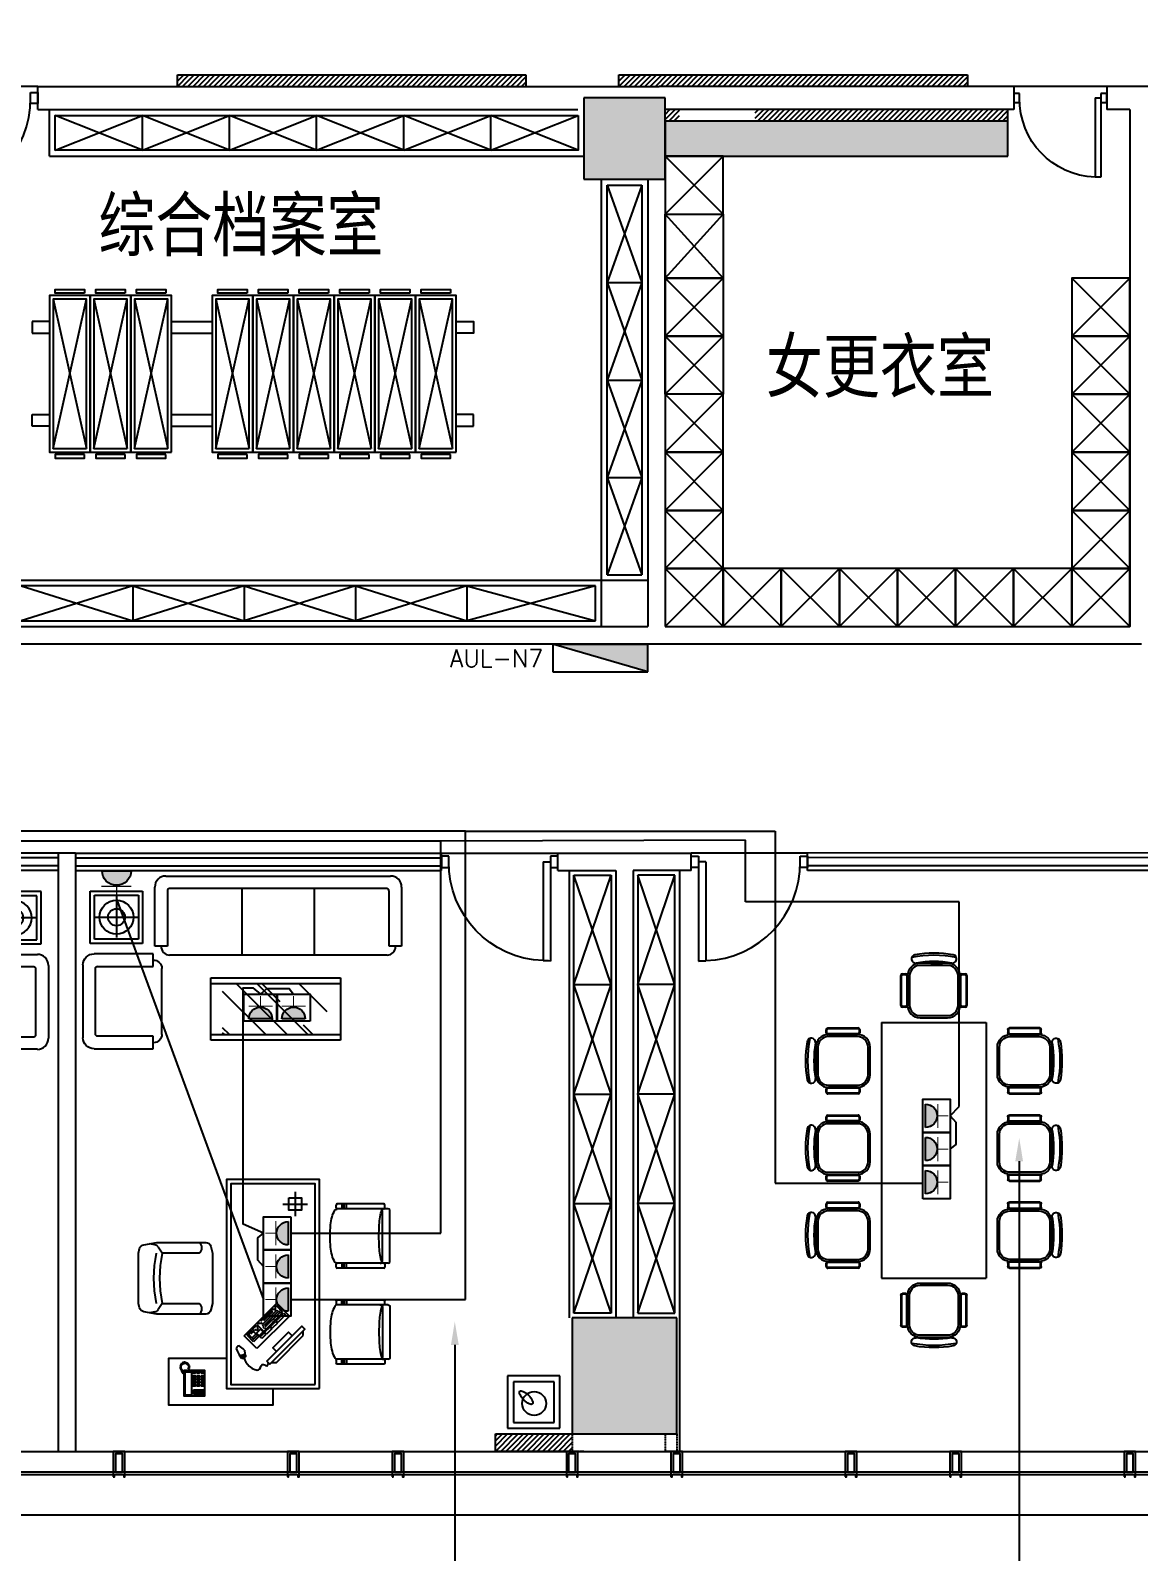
# Model space of a CAD drawing. Header units: inches. Extents: x 10 to 166961, y -47 to 131592.
# Drawn here: x 108710 to 118248, y 20649 to 33743 of the extents above; entities that cross this region are included whole.
import ezdxf

# ---------------------------------------------------------------- set-up
doc = ezdxf.new("R2010")
doc.units = ezdxf.units.IN
doc.header["$MEASUREMENT"] = 0
doc.linetypes.add('CONTINOUS', pattern=[0])
doc.linetypes.add('DASH', pattern=[0.35, 0.25, -0.1])
for name, color, linetype in [('2', 2, 'Continuous'), ('4', 4, 'Continuous'), ('6', 6, 'Continuous'), ('8', 8, 'Continuous'), ('D-电气标号', 7, 'Continuous'), ('MCM', 4, 'Continuous'), ('METAL', 7, 'Continuous'), ('Shearwall', 7, 'Continuous'), ('shearwall-bh', 253, 'Continuous'), ('stair', 2, 'Continuous'), ('wall', 2, 'Continuous'), ('windows', 4, 'Continuous'), ('z', 2, 'Continuous'), ('修改', 1, 'Continuous'), ('家具', 9, 'Continuous'), ('尺寸3', 31, 'Continuous'), ('插座图', 4, 'Continuous')]:
    doc.layers.add(name, color=color, linetype=linetype)
doc.styles.add('F', font='')
doc.styles.get("Standard").update_dxf_attribs({"font": 'txt', "bigfont": 'gbcbig.shx'})
doc.styles.get('F').set_extended_font_data('SimHei')

# ---------------------------------------------------------------- blocks, each defined once
blk = doc.blocks.new('Metal')
at = {"layer": 'METAL', "color": 4}
for points in [[(-50, 20), (-40, 20), (-40, 0), (40, 0), (40, 20), (50, 20), (50, -200), (-50, -200)], [(-30, -20), (30, -20), (30, -180), (-30, -180)]]:
    blk.add_lwpolyline(points, close=True, dxfattribs=at)
blk = doc.blocks.new('A$C6F910B85')
at = {"layer": '2', "linetype": 'CONTINOUS'}
blk.add_lwpolyline([(16, 10), (125, 446), (164, 437), (55, 0)], close=True, dxfattribs=at)
at = {"layer": '家具', "color": 8, "linetype": 'CONTINOUS'}
for p, q in [((181, 381), (159, 417)), ((96, 41), (181, 381)), ((96, 41), (60, 19))]:
    blk.add_line(p, q, dxfattribs=at)
blk.add_lwpolyline([(95, 325), (49, 337), (0, 142), (46, 131)], dxfattribs=at)
blk = doc.blocks.new('A$C199E2D14')
at = {"layer": '家具', "color": 8}
for p, q in [((207, 195), (191, 175)), ((199, 175), (210, 192)), ((212, 197), (207, 195)), ((210, 192), (216, 195)), ((215, 199), (212, 197)), ((218, 205), (215, 204)), ((215, 204), (215, 199)), ((216, 195), (218, 196)), ((221, 202), (218, 205)), ((218, 198), (220, 195)), ((218, 196), (218, 198)), ((224, 208), (219, 206)), ((219, 206), (221, 202)), ((220, 195), (232, 202)), ((232, 151), (223, 152)), ((223, 148), (236, 147)), ((223, 148), (223, 148)), ((230, 203), (224, 208)), ((236, 214), (229, 210)), ((229, 210), (230, 203)), ((232, 202), (250, 213)), ((238, 150), (232, 151)), ((243, 210), (236, 214)), ((236, 147), (242, 144)), ((244, 148), (238, 150)), ((247, 220), (241, 217)), ((241, 217), (243, 210)), ((242, 144), (243, 145)), ((243, 145), (245, 141)), ((248, 151), (244, 148)), ((245, 141), (251, 139)), ((252, 216), (247, 220)), ((253, 148), (248, 151)), ((251, 213), (276, 213)), ((251, 139), (254, 145)), ((254, 223), (252, 216)), ((269, 144), (253, 148)), ((262, 223), (254, 223)), ((254, 145), (256, 137)), ((262, 215), (262, 223)), ((264, 223), (262, 215)), ((263, 135), (266, 143)), ((270, 223), (264, 223)), ((266, 143), (269, 134)), ((283, 149), (269, 144)), ((273, 216), (270, 223)), ((276, 223), (273, 216)), ((275, 136), (277, 143)), ((282, 222), (276, 223)), ((276, 213), (293, 203)), ((277, 143), (282, 138)), ((282, 214), (282, 222)), ((287, 219), (282, 214)), ((282, 138), (288, 140)), ((294, 160), (283, 149)), ((285, 146), (292, 143)), ((288, 140), (285, 146)), ((292, 216), (287, 219)), ((289, 209), (292, 216)), ((297, 212), (289, 209)), ((292, 143), (296, 147)), ((293, 203), (299, 189)), ((293, 154), (301, 151)), ((296, 147), (293, 154)), ((301, 173), (294, 160)), ((301, 209), (297, 212)), ((297, 202), (301, 209)), ((305, 204), (297, 202)), ((299, 189), (301, 173)), ((299, 161), (306, 161)), ((304, 155), (299, 161)), ((301, 194), (306, 199)), ((309, 194), (301, 194)), ((301, 169), (310, 169)), ((308, 165), (301, 169)), ((301, 151), (304, 155)), ((303, 187), (311, 189)), ((310, 185), (303, 187)), ((304, 177), (311, 180)), ((310, 174), (304, 177)), ((306, 199), (305, 204)), ((306, 161), (308, 165)), ((311, 189), (309, 194)), ((311, 180), (310, 185)), ((310, 169), (310, 174)), ((19, 101), (59, 101)), ((19, 101), (19, 10)), ((19, 10), (59, 10)), ((29, 101), (29, 10)), ((39, 101), (39, 10)), ((49, 101), (49, 10)), ((59, 101), (59, 10)), ((256, 137), (263, 135)), ((269, 134), (275, 136))]:
    blk.add_line(p, q, dxfattribs=at)
for points in [[(238, 146), (238, 0), (0, 0), (0, 186), (200, 186)], [(206, 186), (238, 186), (238, 150)]]:
    blk.add_lwpolyline(points, dxfattribs=at)
for points in [[(10, 175), (223, 175), (223, 120), (10, 120)], [(108, 106), (95, 106), (95, 82), (108, 82)], [(108, 69), (95, 69), (95, 45), (108, 45)], [(108, 31), (95, 31), (95, 7), (108, 7)], [(135, 106), (123, 106), (123, 82), (135, 82)], [(135, 69), (123, 69), (123, 45), (135, 45)], [(135, 31), (123, 31), (123, 7), (135, 7)], [(162, 106), (150, 106), (150, 82), (162, 82)], [(162, 69), (150, 69), (150, 45), (162, 45)], [(162, 31), (150, 31), (150, 7), (162, 7)], [(188, 106), (175, 106), (175, 82), (188, 82)], [(188, 69), (175, 69), (175, 45), (188, 45)], [(188, 31), (175, 31), (175, 7), (188, 7)], [(225, 106), (213, 106), (213, 82), (225, 82)], [(225, 69), (213, 69), (213, 45), (225, 45)], [(225, 31), (213, 31), (213, 7), (225, 7)]]:
    blk.add_lwpolyline(points, close=True, dxfattribs=at)
blk = doc.blocks.new('A$C2D870EBA')
at = {"layer": '4', "color": 4}
for p, q in [((58, 579), (58, 605)), ((515, 615), (68, 615)), ((112, 615), (112, 568)), ((121, 568), (121, 615)), ((134, 568), (134, 615)), ((156, 568), (156, 615)), ((525, 579), (525, 605)), ((557, 568), (515, 568)), ((573, 63), (573, 553)), ((58, 11), (58, 37)), ((515, 0), (68, 0)), ((112, 48), (112, 0)), ((121, 0), (121, 48)), ((134, 0), (134, 47)), ((156, 0), (156, 48)), ((557, 47), (515, 47)), ((525, 37), (525, 11))]:
    blk.add_line(p, q, dxfattribs=at)
for points in [[(0, 307, -0.025468), (5, 414, -0.03503), (19, 491, -0.073968), (46, 556, -0.261807), (64, 567, -0.264295)], [(64, 47, -0.261807), (46, 58, -0.073968), (19, 124, -0.03503), (5, 200, -0.025468), (0, 307, -0.025468)]]:
    blk.add_lwpolyline(points, format="xyb", dxfattribs=at)
for centre, radius, start, end in [((68, 605), 10.4, 90, 180), ((515, 605), 10.4, 0, 90), ((68, 579), 10.4, 180, 270), ((515, 579), 10.4, 270.0016, 0), ((557, 553), 15.6, 0, 90), ((68, 37), 10.4, 90, 180), ((68, 11), 10.4, 180, 270), ((515, 37), 10.4, 0, 89.9988), ((515, 11), 10.4, 270, 0), ((557, 63), 15.6, 270, 0)]:
    blk.add_arc(centre, radius, start, end, dxfattribs=at)
at = {"layer": '8', "color": 8}
for p, q in [((515, 568), (64, 568)), ((502, 68), (502, 547)), ((515, 47), (64, 47))]:
    blk.add_line(p, q, dxfattribs=at)
for points in [[(468, 308, -0.016344), (471, 416, -0.022849), (480, 492, -0.051986), (498, 561, -0.284906), (508, 568, -0.024025)], [(510, 49, -0.030131), (509, 49, -0.31106), (498, 56, -0.051986), (480, 125, -0.022849), (471, 201, -0.016344), (468, 308, -0.016344)]]:
    blk.add_lwpolyline(points, format="xyb", dxfattribs=at)
for centre, start, end in [((481, 547), 0, 90), ((481, 68), 270, 0)]:
    blk.add_arc(centre, 20.8, start, end, dxfattribs=at)
blk = doc.blocks.new('A$C0DE74622')
at = {"layer": '家具', "color": 4}
for p, q in [((671, 632), (88, 632)), ((0, 543), (0, 71)), ((101, 71), (101, 515)), ((117, 531), (643, 531)), ((659, 515), (659, 71)), ((760, 71), (760, 543)), ((0, 71), (101, 71)), ((115, 0), (642, 0)), ((659, 71), (760, 71))]:
    blk.add_line(p, q, dxfattribs=at)
at = {"layer": '家具', "color": 4, "extrusion": (0, 0, -1)}
for centre, major_axis, start_param, end_param in [((88, 543), (0.4, 88.5), 4.708006, 6.278802), ((671, 543), (0.8, -88.5), 3.15089, 4.721687), ((117, 515), (11.8, -11.8), 2.356194, 3.926991), ((643, 515), (11.8, 11.8), 5.497787, 7.068583), ((115, 67), (0.8, 67), 3.130013, 4.70081), ((642, 67), (0.4, 67), 1.50663, 3.134946)]:
    blk.add_ellipse(centre, major_axis=major_axis, ratio=1, start_param=start_param, end_param=end_param, dxfattribs=at)
blk = doc.blocks.new('sereswrfsefr')
at = {"color": 8, "linetype": 'Continuous'}
for p, q in [((119, 450), (-119, 450)), ((-278, 104), (-278, 364)), ((-270, 372), (-241, 372)), ((-233, 364), (-233, 104)), ((-209, 360), (-209, 108)), ((209, 108), (209, 360)), ((233, 104), (233, 364)), ((241, 372), (270, 372)), ((278, 364), (278, 104)), ((-241, 96), (-270, 96)), ((-119, 18), (119, 18)), ((270, 96), (241, 96))]:
    blk.add_line(p, q, dxfattribs=at)
for centre, radius, start, end in [((1, -446), 984, 78.7235, 101.2765), ((-119, 360), 90, 90, 180), ((119, 360), 90, 0, 90), ((-270, 364), 8.4, 90, 180), ((-241, 364), 8.4, 0, 90), ((241, 364), 8.4, 90, 180), ((270, 364), 8.4, 0, 90), ((-270, 104), 8.4, 180, 270), ((-241, 104), 8.4, 270, 0), ((-119, 108), 90, 180, 270), ((119, 108), 90, 270, 0), ((241, 104), 8.4, 180, 270), ((270, 104), 8.4, 270, 0)]:
    blk.add_arc(centre, radius, start, end, dxfattribs=at)
at = {"layer": '家具'}
for p, q in [((119, 468), (-119, 468)), ((-26, 468), (76, 468)), ((-284, 104), (-284, 364)), ((-270, 378), (-241, 378)), ((-227, 364), (-227, 104)), ((-227, 360), (-227, 108)), ((227, 104), (227, 364)), ((227, 108), (227, 360)), ((241, 378), (270, 378)), ((284, 364), (284, 104)), ((-241, 90), (-270, 90)), ((-119, 0), (119, 0)), ((270, 90), (241, 90))]:
    blk.add_line(p, q, dxfattribs=at)
for centre, radius, start, end in [((-157, 506), 36, 98.5523, 278.5523), ((1, -404), 960, 80.1512, 99.8488), ((160, 506), 36, 261.4477, 81.4477), ((-119, 360), 108, 90, 180), ((1, -405), 889, 80.0609, 99.9391), ((119, 360), 108, 0, 90), ((-270, 364), 14.4, 90, 180), ((-241, 364), 14.4, 0, 90), ((241, 364), 14.4, 90, 180), ((270, 364), 14.4, 0, 90), ((-270, 104), 14.4, 180, 270), ((-241, 104), 14.4, 270, 0), ((-119, 108), 108, 180, 270), ((119, 108), 108, 270, 0), ((241, 104), 14.4, 180, 270), ((270, 104), 14.4, 270, 0)]:
    blk.add_arc(centre, radius, start, end, dxfattribs=at)
blk = doc.blocks.new('A$C4C4F700F')
at = {"layer": '4'}
blk.add_lwpolyline([(50, 0), (1400, 0), (1400, 350), (50, 350)], close=True, dxfattribs=at)
at = {"layer": '8'}
for p, q in [((1368, 318), (82, 32)), ((82, 318), (1368, 32))]:
    blk.add_line(p, q, dxfattribs=at)
for points in [[(30, 49), (30, 301), (0, 301), (0, 49)], [(1420, 49), (1420, 301), (1450, 301), (1450, 49)]]:
    blk.add_lwpolyline(points, close=True, dxfattribs=at)
at = {"layer": '8', "ltscale": 10000}
blk.add_lwpolyline([(82, 32), (1368, 32), (1368, 318), (82, 318)], close=True, dxfattribs=at)
blk = doc.blocks.new('A$C127C375D')
at = {"layer": '插座图', "lineweight": -2}
blk.add_hatch(color=3, dxfattribs=at).paths.add_polyline_path([(91.7, 8.4, 1), (16.1, 8.4)])
at = {"layer": '插座图', "color": 3, "lineweight": -2}
blk.add_line((16.1, 8.4), (91.7, 8.4), dxfattribs=at)
blk.add_lwpolyline([(0, 0), (107.8, 0), (107.8, 88.6), (0, 88.6)], close=True, dxfattribs=at)
at = {"layer": '插座图', "color": 3, "lineweight": -2, "const_width": 3.2}
for points in [[(14.3, 48.8), (92.6, 48.8)], [(53.9, 46.2), (53.9, 82.6)]]:
    blk.add_lwpolyline(points, dxfattribs=at)
at = {"layer": '插座图', "color": 3, "lineweight": -2}
blk.add_arc((53.9, 8.4), 37.8, 0, 180, dxfattribs=at)
blk = doc.blocks.new('6447')
at = {"layer": '家具'}
h = blk.add_hatch(dxfattribs=at)
h.set_pattern_fill('AR-RROOF', color=8, scale=424.285714, angle=405, style=0)
h.set_pattern_definition([(135, (1000704.1, -49880.36), (-864.044, 324.0165), [5727.86, -763.714, 1909.286, -381.86]), (135, (1000210, -49656.25), (-89.105, -629.132), [1145.57, -126.013, 2291.143, -286.393]), (135, (1000339.6, -49974.87), (-1584.981, 1223.1624), [3054.857, -534.6, 1527.43, -381.857])])
h.paths.add_polyline_path([(1002122, -32951), (1002122, -32512), (1003022, -32512), (1003022, -32951)])
at = {"layer": '家具', "color": 4}
for p, q in [((1001538, -32190, 0), (1001538, -31682, 0)), ((1001633, -31586, 0), (1003567, -31586, 0)), ((1003663, -31682, 0), (1003663, -32190, 0)), ((1000984, -32166), (1000984, -31716)), ((1000984, -31716), (1001434, -31716)), ((1001434, -31716), (1001434, -32166)), ((1001646, -31713, 0), (1001646, -32190, 0)), ((1003536, -31695, 0), (1001665, -31695, 0)), ((1003554, -32190, 0), (1003554, -31713, 0)), ((1001434, -32166), (1000984, -32166)), ((1001646, -32190, 0), (1001538, -32190, 0)), ((1003663, -32190, 0), (1003554, -32190, 0)), ((1003539, -32266, 0), (1001665, -32266, 0)), ((1002022, -32464, 0), (1003137, -32464, 0)), ((1002022, -32999, 0), (1002022, -32464, 0)), ((1003137, -32464, 0), (1003137, -32999, 0)), ((1003137, -32999, 0), (1002022, -32999, 0))]:
    blk.add_line(p, q, dxfattribs=at)
at = {"layer": '家具', "color": 8}
for p, q in [((1001020, -32130), (1001020, -31752)), ((1001020, -31752), (1001398, -31752)), ((1001209, -31759), (1001209, -32116)), ((1001398, -31752), (1001398, -32130)), ((1002290, -32266, 0), (1002290, -31695, 0)), ((1002914, -32266, 0), (1002914, -31695, 0)), ((1001027, -31941), (1001391, -31941)), ((1001398, -32130), (1001020, -32130)), ((1002022, -32512, 0), (1003137, -32512, 0)), ((1002022, -32951, 0), (1003137, -32951, 0))]:
    blk.add_line(p, q, dxfattribs=at)
at = {"layer": '家具', "color": 4}
for centre, major_axis, start_param, end_param in [((1001633, -31682, 0), (-0.9, 95.2), -0.009767, 1.561029), ((1003567, -31682, 0), (1, 95.2), -1.560508, 0.010289), ((1001665, -31713, 0), (-12.8, 12.8), -0.785398, 0.785398), ((1003536, -31713, 0), (12.8, 12.8), 5.497787, 7.068583), ((1001665, -32194, 0), (1.6, 72.1), 1.535591, 3.163907), ((1003539, -32194, 0), (-0.6, 72.1), 3.133569, 4.704365)]:
    blk.add_ellipse(centre, major_axis=major_axis, ratio=1, start_param=start_param, end_param=end_param, dxfattribs=at)
at = {"layer": '家具', "color": 8}
for major_axis, start_param, end_param in [((0, 146), 1.571916208735653, 7.855101515915239), ((-0.2, 72.9), 1.56867049903344, 7.851855806213026)]:
    blk.add_ellipse((1001209, -31941), major_axis=major_axis, ratio=1, start_param=start_param, end_param=end_param, dxfattribs=at)
at = {"layer": '家具', "xscale": 1.075571177531856, "yscale": 1.075571177392703, "zscale": 1.075571177504394, "rotation": 90}
blk.add_blockref('A$C0DE74622', (1001600, -33073, 0), dxfattribs=at)
blk = doc.blocks.new('A$C029860CA')
at = {"layer": '插座图', "lineweight": -2}
blk.add_hatch(color=3, dxfattribs=at).paths.add_polyline_path([(96.7, 0, 1), (2.2, 0)])
at = {"layer": '插座图', "color": 3, "lineweight": -2}
blk.add_line((2.2, 0), (96.7, 0), dxfattribs=at)
at = {"layer": '插座图', "color": 3, "lineweight": -2, "const_width": 4}
for points in [[(0, 50.5), (97.9, 50.5)], [(49.5, 47.3), (49.5, 92.7)]]:
    blk.add_lwpolyline(points, dxfattribs=at)
at = {"layer": '插座图', "color": 3, "lineweight": -2}
blk.add_arc((49.5, 0), 47.3, 0, 180, dxfattribs=at)
blk = doc.blocks.new('A$C120B0ACC')
at = {"layer": '插座图', "lineweight": -2}
blk.add_hatch(color=3, dxfattribs=at).paths.add_polyline_path([(0, 44.1), (0, 0), (152.7, 0)])
at = {"layer": '插座图', "color": 3, "lineweight": -2}
for p, q in [((154.2, 44.1), (0, 44.1)), ((0, 44.1), (152.7, 0)), ((0, 44.1), (0, 0)), ((154.2, 0), (154.2, 44.1)), ((0, 0), (154.2, 0)), ((0, 0), (152.7, 0))]:
    blk.add_line(p, q, dxfattribs=at)

msp = doc.modelspace()

# ---------------------------------------------------------------- hatches: boundary and pattern name
at = {"layer": 'shearwall-bh'}
for points in [[(114173, 33162), (113473, 33162), (113473, 32462), (114173, 32462)], [(114273, 22662), (113373, 22662), (113373, 21662), (114273, 21662)]]:
    msp.add_hatch(color=252, dxfattribs=at).paths.add_polyline_path(points)
at = {"layer": 'shearwall-bh', "linetype": 'Continuous'}
msp.add_hatch(color=252, dxfattribs=at).paths.add_polyline_path([(114173, 32662), (117123, 32662), (117123, 32962), (114173, 32962)])
at = {"layer": '家具'}
h = msp.add_hatch(dxfattribs=at)
h.set_pattern_fill('AR-RROOF', color=8, scale=424.285714, angle=405, style=0)
h.set_pattern_definition([(135, (108946.2, 8170.4), (-864.044, 324.0165), [5727.86, -763.714, 1909.286, -381.86]), (135, (108452.1, 8394.5), (-89.105, -629.132), [1145.57, -126.013, 2291.143, -286.393]), (135, (108581.7, 8075.9), (-1584.981, 1223.1624), [3054.857, -534.6, 1527.43, -381.857])])
h.paths.add_polyline_path([(110364, 25099), (110364, 25539), (111264, 25539), (111264, 25099)])

# ---------------------------------------------------------------- linework, layer by layer
at = {"color": 2}
for p, q in [((112454, 26851), (99349, 26851)), ((112454, 22818), (112454, 26851)), ((112454, 26851), (115120, 26851)), ((115120, 26851), (115120, 23822)), ((112244, 26764), (105054, 26764)), ((114864, 26772), (112244, 26764)), ((112244, 23389), (112244, 26764)), ((114864, 26242), (114864, 26772)), ((109451, 26265), (110717, 22818)), ((116704, 26242), (114864, 26242)), ((116704, 24482), (116704, 26242)), ((116626, 24401), (116704, 24482)), ((115120, 23822), (116392, 23822)), ((110952, 23389), (112244, 23389)), ((110952, 22818), (112454, 22818))]:
    msp.add_line(p, q, dxfattribs=at)
for points in [[(110716, 23390), (110541, 23468), (110541, 25502), (110624, 25502), (110690, 25448)], [(110690, 25448), (110745, 25496), (110937, 25496), (110976, 25448)], [(116626, 24401), (116674, 24346), (116674, 24154), (116626, 24115)], [(110716, 23104), (110668, 23159), (110668, 23351), (110716, 23390)]]:
    msp.add_lwpolyline(points, dxfattribs=at)
at = {"layer": '4'}
for p, q in [((108711, 33114), (108712, 33210)), ((108712, 33210), (108774, 33210)), ((108774, 33210), (108774, 33114)), ((117174, 33200), (117174, 33124)), ((117224, 33200), (117174, 33200)), ((117224, 33124), (117224, 33200)), ((117874, 33162), (117874, 32481)), ((117874, 33162), (117924, 33162)), ((117924, 33200), (117924, 33124)), ((117974, 33200), (117924, 33200)), ((117924, 33162), (117924, 32479)), ((117974, 33124), (117974, 33200)), ((108774, 33114), (108711, 33114)), ((117174, 33124), (117224, 33124)), ((117924, 33124), (117974, 33124)), ((112249, 26635), (112249, 26539)), ((112311, 26635), (112249, 26635)), ((112311, 26539), (112311, 26635)), ((113124, 26587), (113124, 25735)), ((113124, 26587), (113186, 26587)), ((113186, 26635), (113186, 26539)), ((113249, 26635), (113186, 26635)), ((113186, 26587), (113186, 25733)), ((113249, 26539), (113249, 26635)), ((114398, 26539), (114398, 26635)), ((114398, 26635), (114461, 26635)), ((114461, 26635), (114460, 26539)), ((114460, 26587), (114460, 25733)), ((114523, 26587), (114460, 26587)), ((114523, 26587), (114523, 25735)), ((115335, 26539), (115336, 26635)), ((115336, 26635), (115398, 26635)), ((115398, 26635), (115398, 26539)), ((112249, 26539), (112311, 26539)), ((113186, 26539), (113249, 26539)), ((114460, 26539), (114398, 26539)), ((115398, 26539), (115335, 26539)), ((116036, 25203), (116036, 23003)), ((116036, 25203), (116936, 25203)), ((116936, 25203), (116936, 23003)), ((116036, 23003), (116936, 23003))]:
    msp.add_line(p, q, dxfattribs=at)
at = {"layer": '4', "color": 4}
for q in [(108874, 33062), (113474, 32662)]:
    msp.add_line((108874, 32662), q, dxfattribs=at)
at = {"layer": '4', "color": 252}
for p, q in [((113623, 32462), (113623, 28612)), ((113623, 32462), (114023, 32462)), ((108874, 31237), (108725, 31237)), ((108725, 31237), (108725, 31137)), ((109924, 31237), (110274, 31237)), ((108725, 31137), (108874, 31137)), ((109924, 31137), (110274, 31137)), ((108725, 30337), (108725, 30437)), ((108725, 30437), (108874, 30437)), ((109924, 30437), (110274, 30437)), ((112524, 30437), (112374, 30437)), ((112524, 30337), (112524, 30437)), ((108874, 30337), (108725, 30337)), ((109924, 30337), (110274, 30337)), ((112374, 30337), (112524, 30337)), ((107624, 29012), (114023, 29012)), ((109781, 23291), (109737, 23299)), ((109845, 23219), (109810, 23271)), ((109845, 22785), (109810, 22733)), ((109781, 22713), (109737, 22705))]:
    msp.add_line(p, q, dxfattribs=at)
at = {"layer": '4'}
for points in [[(109224, 30112), (109224, 31462), (108874, 31462), (108874, 30112)], [(109574, 30112), (109574, 31462), (109224, 31462), (109224, 30112)], [(109924, 30112), (109924, 31462), (109574, 31462), (109574, 30112)], [(110624, 30112), (110624, 31462), (110274, 31462), (110274, 30112)], [(110974, 30112), (110974, 31462), (110624, 31462), (110624, 30112)], [(111324, 30112), (111324, 31462), (110974, 31462), (110974, 30112)]]:
    msp.add_lwpolyline(points, close=True, dxfattribs=at)
at = {"layer": '4', "color": 8}
msp.add_lwpolyline([(112374, 31237), (112524, 31237), (112524, 31137), (112374, 31137)], dxfattribs=at)
at = {"layer": '4', "color": 252}
msp.add_lwpolyline([(111198, 22052), (111198, 23852), (110398, 23852), (110398, 22052)], close=True, dxfattribs=at)
msp.add_lwpolyline([(110278, 22785), (110264, 22729, -0.344151), (110220, 22694), (109799, 22694), (109686, 22713, -0.262026), (109650, 22747), (109640, 22785), (109640, 23219), (109650, 23257, -0.262026), (109686, 23291), (109799, 23310), (110220, 23310, -0.344151), (110264, 23275), (110278, 23219)], format="xyb", close=True, dxfattribs=at)
msp.add_lwpolyline([(110398, 22312), (109898, 22312), (109898, 21912), (110799, 21912), (110799, 22052)], dxfattribs=at)
for centre, radius, start, end in [((109772, 23246), 45.6, 33.6901, 78.6901), ((110862, 23002), 1040, 167.982, 192.018), ((109772, 22758), 45.6, 281.3099, 326.3099)]:
    msp.add_arc(centre, radius, start, end, dxfattribs=at)
at = {"layer": '4', "extrusion": (0, 0, -1)}
for centre, major_axis, start_param, end_param in [((117924, 33179), (0, 700), 3.140977, 3.212467), ((113186, 26608), (0, 875), 3.141243, 3.212732)]:
    msp.add_ellipse(centre, major_axis=major_axis, ratio=1, start_param=start_param, end_param=end_param, dxfattribs=at)
at = {"layer": '4'}
msp.add_ellipse((114460, 26608), major_axis=(0, 875), ratio=1, start_param=3.14131, end_param=3.212799, dxfattribs=at)
at = {"layer": '6', "color": 252}
for p, q in [((113268, 22162), (112818, 22162)), ((112818, 22162), (112818, 21712)), ((113268, 21712), (113268, 22162)), ((113218, 22112), (112868, 22112)), ((112868, 22112), (112868, 21762)), ((113218, 21762), (113218, 22112)), ((112868, 21762), (113218, 21762)), ((112713, 21512), (112713, 21662)), ((112713, 21662), (113373, 21662)), ((112818, 21712), (113268, 21712)), ((113373, 21512), (112713, 21512))]:
    msp.add_line(p, q, dxfattribs=at)
msp.add_circle((113046, 21924), 103, dxfattribs=at)
msp.add_ellipse((112977, 21975), major_axis=(-54.9, 54.9), ratio=0.359988, dxfattribs=at)
at = {"layer": '8', "color": 8}
for p, q in [((109674, 32712), (108924, 33012)), ((108924, 32712), (109674, 33012)), ((109674, 32712), (109674, 33012)), ((110424, 32712), (109674, 33012)), ((109674, 32712), (110424, 33012)), ((110424, 32712), (110424, 33012)), ((111174, 32712), (110424, 33012)), ((110424, 32712), (111174, 33012)), ((111174, 32712), (111174, 33012)), ((111924, 32712), (111174, 33012)), ((111174, 32712), (111924, 33012)), ((111924, 32712), (111924, 33012)), ((112674, 32712), (111924, 33012)), ((111924, 32712), (112674, 33012)), ((112674, 32712), (112674, 33012)), ((113424, 32712), (112674, 33012)), ((112674, 32712), (113424, 33012))]:
    msp.add_line(p, q, dxfattribs=at)
at = {"layer": '8', "color": 252}
for p, q in [((113673, 29057), (113673, 32412)), ((113673, 32412), (113973, 32412)), ((113973, 32412), (113973, 29057)), ((114173, 32162), (114673, 32162)), ((114173, 31612), (114173, 32162)), ((114173, 31612), (114673, 32162)), ((114673, 31612), (114173, 32162)), ((114673, 32162), (114673, 31612)), ((114673, 31612), (114173, 31612)), ((113573, 28962), (107674, 28962)), ((109591, 28962), (108632, 28662)), ((108632, 28962), (109591, 28662)), ((109591, 28962), (109591, 28662)), ((110549, 28962), (109591, 28662)), ((109591, 28962), (110549, 28662)), ((110549, 28962), (110549, 28662)), ((111507, 28962), (110549, 28662)), ((110549, 28962), (111507, 28662)), ((111507, 28962), (111507, 28662)), ((112466, 28962), (111507, 28662)), ((111507, 28962), (112466, 28662)), ((112466, 28962), (112466, 28662)), ((113573, 28962), (112466, 28662)), ((112466, 28962), (113573, 28662)), ((113573, 28662), (113573, 28962)), ((113673, 29057), (113973, 29057)), ((107674, 28662), (113573, 28662)), ((110989, 23746), (110989, 23536)), ((110884, 23641), (111094, 23641)), ((110164, 23219), (109845, 23219)), ((109845, 22785), (110164, 22785)), ((110549, 22508), (110830, 22788)), ((110830, 22788), (110941, 22677)), ((110941, 22677), (110660, 22397)), ((110801, 22740), (110692, 22631)), ((110821, 22716), (110714, 22609)), ((110795, 22712), (110717, 22635)), ((110719, 22544), (110884, 22708)), ((110838, 22710), (110723, 22596)), ((110854, 22705), (110728, 22580)), ((110784, 22723), (110795, 22712)), ((110812, 22729), (110801, 22740)), ((110827, 22766), (110810, 22749)), ((110810, 22749), (110821, 22738)), ((110821, 22738), (110812, 22729)), ((110825, 22720), (110814, 22731)), ((110830, 22725), (110825, 22720)), ((110826, 22637), (110871, 22681)), ((110884, 22708), (110827, 22766)), ((110841, 22714), (110830, 22725)), ((110845, 22718), (110841, 22714)), ((110886, 22666), (110841, 22622)), ((110858, 22705), (110845, 22718)), ((110862, 22709), (110858, 22705)), ((110871, 22699), (110862, 22709)), ((110871, 22681), (110886, 22666)), ((110878, 22688), (110891, 22701)), ((110893, 22673), (110878, 22688)), ((110891, 22701), (110906, 22686)), ((110906, 22686), (110893, 22673)), ((110575, 22512), (110619, 22556)), ((110586, 22523), (110606, 22502)), ((110606, 22524), (110597, 22534)), ((110627, 22545), (110606, 22524)), ((110619, 22556), (110675, 22500)), ((110623, 22563), (110658, 22598)), ((110636, 22550), (110623, 22563)), ((110647, 22561), (110636, 22550)), ((110658, 22550), (110647, 22561)), ((110656, 22530), (110691, 22565)), ((110680, 22506), (110656, 22530)), ((110658, 22598), (110671, 22585)), ((110671, 22563), (110658, 22550)), ((110671, 22585), (110660, 22574)), ((110660, 22574), (110671, 22563)), ((110679, 22618), (110662, 22602)), ((110662, 22602), (110719, 22544)), ((110690, 22607), (110679, 22618)), ((110715, 22541), (110680, 22506)), ((110688, 22498), (110723, 22533)), ((110703, 22620), (110690, 22607)), ((110691, 22565), (110715, 22541)), ((110703, 22617), (110714, 22605)), ((110714, 22605), (110708, 22600)), ((110708, 22600), (110717, 22591)), ((110717, 22591), (110710, 22583)), ((110710, 22583), (110721, 22572)), ((110721, 22572), (110725, 22576)), ((110723, 22533), (110738, 22519)), ((110725, 22576), (110736, 22565)), ((110726, 22537), (110773, 22583)), ((110741, 22522), (110726, 22537)), ((110787, 22568), (110741, 22522)), ((110773, 22583), (110787, 22568)), ((110776, 22587), (110821, 22631)), ((110791, 22572), (110776, 22587)), ((110791, 22631), (110802, 22620)), ((110836, 22616), (110791, 22572)), ((110817, 22635), (110806, 22646)), ((110821, 22631), (110836, 22616)), ((110841, 22622), (110826, 22637)), ((110660, 22397), (110549, 22508)), ((110630, 22456), (110575, 22512)), ((110606, 22502), (110597, 22493)), ((110606, 22502), (110630, 22478)), ((110651, 22521), (110621, 22491)), ((110630, 22478), (110621, 22469)), ((110675, 22500), (110630, 22456)), ((110664, 22511), (110632, 22480)), ((110702, 22484), (110688, 22498)), ((110738, 22519), (110702, 22484))]:
    msp.add_line(p, q, dxfattribs=at)
at = {"layer": '8'}
for p, q in [((108906, 31430), (109192, 30144)), ((108906, 30144), (109192, 31430)), ((109256, 31430), (109542, 30144)), ((109256, 30144), (109542, 31430)), ((109606, 31430), (109892, 30144)), ((109606, 30144), (109892, 31430)), ((110306, 31430), (110592, 30144)), ((110306, 30144), (110592, 31430)), ((110656, 31430), (110942, 30144)), ((110656, 30144), (110942, 31430)), ((111006, 31430), (111292, 30144)), ((111006, 30144), (111292, 31430))]:
    msp.add_line(p, q, dxfattribs=at)
at = {"layer": '8', "color": 8}
msp.add_lwpolyline([(113424, 33012), (113424, 32712), (108924, 32712), (108924, 33012)], close=True, dxfattribs=at)
at = {"layer": '8', "color": 4}
for points in [[(114173, 32162), (114673, 32162), (114673, 32662), (114173, 32662)], [(114173, 31612), (114673, 31612), (114673, 31112), (114173, 31112)], [(117673, 31112), (118173, 31112), (118173, 31612), (117673, 31612)], [(114173, 31112), (114673, 31112), (114673, 30612), (114173, 30612)], [(117673, 30612), (118173, 30612), (118173, 31112), (117673, 31112)], [(114173, 30112), (114673, 30112), (114673, 30612), (114173, 30612)], [(117673, 30112), (118173, 30112), (118173, 30612), (117673, 30612)], [(114173, 29612), (114673, 29612), (114673, 30112), (114173, 30112)], [(117673, 29612), (118173, 29612), (118173, 30112), (117673, 30112)], [(114173, 29112), (114673, 29112), (114673, 29612), (114173, 29612)], [(117673, 29112), (118173, 29112), (118173, 29612), (117673, 29612)], [(114173, 28612), (114673, 28612), (114673, 29112), (114173, 29112)], [(114673, 28612), (115173, 28612), (115173, 29112), (114673, 29112)], [(115173, 28612), (115673, 28612), (115673, 29112), (115173, 29112)], [(115673, 28612), (116173, 28612), (116173, 29112), (115673, 29112)], [(116173, 28612), (116673, 28612), (116673, 29112), (116173, 29112)], [(116673, 28612), (117173, 28612), (117173, 29112), (116673, 29112)], [(117173, 28612), (117673, 28612), (117673, 29112), (117173, 29112)], [(117673, 28612), (118173, 28612), (118173, 29112), (117673, 29112)]]:
    msp.add_lwpolyline(points, close=True, dxfattribs=at)
at = {"layer": '8'}
for points in [[(114173, 32662), (114673, 32162)], [(114673, 32662), (114173, 32162)], [(114173, 31112), (114673, 31612)], [(114673, 31112), (114173, 31612)], [(117673, 31612), (118173, 31112)], [(118173, 31612), (117673, 31112)], [(114173, 30612), (114673, 31112)], [(114673, 30612), (114173, 31112)], [(117673, 31112), (118173, 30612)], [(118173, 31112), (117673, 30612)], [(114173, 30612), (114673, 30112)], [(114673, 30612), (114173, 30112)], [(117673, 30612), (118173, 30112)], [(118173, 30612), (117673, 30112)], [(114173, 30112), (114673, 29612)], [(114673, 30112), (114173, 29612)], [(117673, 30112), (118173, 29612)], [(118173, 30112), (117673, 29612)], [(114173, 29612), (114673, 29112)], [(114673, 29612), (114173, 29112)], [(117673, 29612), (118173, 29112)], [(118173, 29612), (117673, 29112)], [(114173, 29112), (114673, 28612)], [(114673, 29112), (114173, 28612)], [(114673, 29112), (115173, 28612)], [(115173, 29112), (114673, 28612)], [(115173, 29112), (115673, 28612)], [(115673, 29112), (115173, 28612)], [(115673, 29112), (116173, 28612)], [(116173, 29112), (115673, 28612)], [(116173, 29112), (116673, 28612)], [(116673, 29112), (116173, 28612)], [(116673, 29112), (117173, 28612)], [(117173, 29112), (116673, 28612)], [(117173, 29112), (117673, 28612)], [(117673, 29112), (117173, 28612)], [(117673, 29112), (118173, 28612)], [(118173, 29112), (117673, 28612)]]:
    msp.add_lwpolyline(points, dxfattribs=at)
at = {"layer": '8', "ltscale": 10000}
for points in [[(109192, 30144), (109192, 31430), (108906, 31430), (108906, 30144)], [(109542, 30144), (109542, 31430), (109256, 31430), (109256, 30144)], [(109892, 30144), (109892, 31430), (109606, 31430), (109606, 30144)], [(110592, 30144), (110592, 31430), (110306, 31430), (110306, 30144)], [(110942, 30144), (110942, 31430), (110656, 31430), (110656, 30144)], [(111292, 30144), (111292, 31430), (111006, 31430), (111006, 30144)]]:
    msp.add_lwpolyline(points, close=True, dxfattribs=at)
at = {"layer": '8'}
for points in [[(109175, 31482), (108923, 31482), (108923, 31512), (109175, 31512)], [(109525, 31482), (109273, 31482), (109273, 31512), (109525, 31512)], [(109875, 31482), (109623, 31482), (109623, 31512), (109875, 31512)], [(110575, 31482), (110323, 31482), (110323, 31512), (110575, 31512)], [(110925, 31482), (110673, 31482), (110673, 31512), (110925, 31512)], [(111275, 31482), (111023, 31482), (111023, 31512), (111275, 31512)], [(109175, 30092), (108923, 30092), (108923, 30062), (109175, 30062)], [(109525, 30092), (109273, 30092), (109273, 30062), (109525, 30062)], [(109875, 30092), (109623, 30092), (109623, 30062), (109875, 30062)], [(110575, 30092), (110323, 30092), (110323, 30062), (110575, 30062)], [(110925, 30092), (110673, 30092), (110673, 30062), (110925, 30062)], [(111275, 30092), (111023, 30092), (111023, 30062), (111275, 30062)]]:
    msp.add_lwpolyline(points, close=True, dxfattribs=at)
at = {"layer": '8', "color": 252}
for points in [[(111161, 22089), (111161, 23815), (110435, 23815), (110435, 22089)], [(110935, 23695), (111043, 23695), (111043, 23587), (110935, 23587)]]:
    msp.add_lwpolyline(points, close=True, dxfattribs=at)
for centre, radius, start, end in [((110130, 23264), 57, 306.8699, 53.1301), ((110811, 23002), 1040, 167.982, 192.018), ((110130, 22740), 57, 306.8699, 53.1301)]:
    msp.add_arc(centre, radius, start, end, dxfattribs=at)
at = {"layer": '8'}
for centre in [(107846, 33175), (114470, 26600)]:
    msp.add_ellipse(centre, major_axis=(627, -610), ratio=0.977189, start_param=-0.749692, end_param=0.768547, dxfattribs=at)
at = {"layer": '8', "extrusion": (0, 0, -1)}
for centre, major_axis in [((117916, 33172), (502, 488)), ((113177, 26600), (627, 610))]:
    msp.add_ellipse(centre, major_axis=major_axis, ratio=0.977189, start_param=2.391901, end_param=3.91014, dxfattribs=at)
at = {"layer": 'Shearwall', "color": 252}
for p, q in [((114173, 33162), (113473, 33162)), ((113473, 33162), (113473, 32462)), ((114173, 32462), (114173, 33162)), ((113473, 32462), (114173, 32462)), ((114273, 22662), (113373, 22662)), ((113373, 22662), (113373, 21662)), ((114273, 21662), (114273, 22662)), ((113373, 21662), (114273, 21662))]:
    msp.add_line(p, q, dxfattribs=at)
at = {"layer": 'Shearwall', "color": 252, "linetype": 'Continuous'}
for p, q in [((117123, 32962), (114173, 32962)), ((114173, 32962), (114173, 32662)), ((117123, 32662), (117123, 32962)), ((114173, 32662), (117123, 32662))]:
    msp.add_line(p, q, dxfattribs=at)
at = {"layer": 'stair', "color": 252}
for p, q in [((113973, 32412), (113673, 31573)), ((113673, 32412), (113973, 31573)), ((113673, 31573), (113973, 31573)), ((113973, 31573), (113673, 30734)), ((113673, 31573), (113973, 30734)), ((113673, 30734), (113973, 30734)), ((113973, 30734), (113673, 29896)), ((113673, 30734), (113973, 29896)), ((113673, 29896), (113973, 29896)), ((113973, 29896), (113673, 29057)), ((113673, 29896), (113973, 29057)), ((113673, 29057), (113973, 29057))]:
    msp.add_line(p, q, dxfattribs=at)
at = {"layer": 'stair', "color": 6}
msp.add_lwpolyline([(154748, 26662), (154748, 26662), (155048, 20962), (91814, 20962), (92098, 25462), (92098, 35062)], dxfattribs=at)
at = {"layer": 'wall', "color": 252, "linetype": 'DASH'}
for p, q in [((113373, 21662), (113373, 21512)), ((114173, 21662), (114173, 21512)), ((114273, 21662), (114273, 21512))]:
    msp.add_line(p, q, dxfattribs=at)
at = {"layer": 'wall', "color": 2, "linetype": 'DASH'}
for p, q in [((113373, 21512), (113473, 21512)), ((113473, 21512), (113373, 21512)), ((113373, 21512), (113473, 21512)), ((113473, 21512), (113373, 21512)), ((114173, 21512), (114273, 21512)), ((114273, 21512), (114173, 21512)), ((114173, 21512), (114273, 21512)), ((114273, 21512), (114173, 21512))]:
    msp.add_line(p, q, dxfattribs=at)
at = {"layer": 'windows', "color": 2}
for p, q in [((104223, 21512), (132573, 21512)), ((104223, 21337), (132573, 21337)), ((104223, 21312), (132573, 21312))]:
    msp.add_line(p, q, dxfattribs=at)
at = {"layer": '家具', "color": 4}
for p, q in [((109876, 26464, 0), (111810, 26464, 0)), ((109226, 25885), (109226, 26335)), ((109226, 26335), (109676, 26335)), ((109676, 26335), (109676, 25885)), ((109780, 25861, 0), (109780, 26369, 0)), ((109889, 26338, 0), (109889, 25861, 0)), ((111778, 26356, 0), (109907, 26356, 0)), ((111797, 25861, 0), (111797, 26338, 0)), ((111905, 26369, 0), (111905, 25861, 0)), ((109676, 25885), (109226, 25885)), ((109889, 25861, 0), (109780, 25861, 0)), ((111905, 25861, 0), (111797, 25861, 0)), ((111781, 25784, 0), (109908, 25784, 0)), ((110264, 25587, 0), (111379, 25587, 0)), ((110264, 25052, 0), (110264, 25587, 0)), ((111379, 25587, 0), (111379, 25052, 0)), ((111379, 25052, 0), (110264, 25052, 0))]:
    msp.add_line(p, q, dxfattribs=at)
at = {"layer": '家具', "color": 8}
for p, q in [((110532, 25784, 0), (110532, 26356, 0)), ((111156, 25784, 0), (111156, 26356, 0)), ((109262, 25921), (109262, 26299)), ((109262, 26299), (109640, 26299)), ((109451, 26292), (109451, 25934)), ((109640, 26299), (109640, 25921)), ((109269, 26110), (109634, 26110)), ((109640, 25921), (109262, 25921)), ((110264, 25539, 0), (111379, 25539, 0)), ((110264, 25099, 0), (111379, 25099, 0))]:
    msp.add_line(p, q, dxfattribs=at)
at = {"layer": '家具', "color": 252}
for p, q in [((110506, 22420), (110494, 22418)), ((110529, 22341), (110536, 22315)), ((110544, 22344), (110552, 22319))]:
    msp.add_line(p, q, dxfattribs=at)
for centre, radius, start, end in [((110505, 22398), 22.5, 118.6427, 179.0923), ((110787, 22500), 321, 198.5032, 213.1595), ((110466, 22321), 106, 36.187, 68.0274), ((110514, 22434), 94.8, 267.1219, 297.0015), ((110533, 22332), 17, 206.3285, 264.4483), ((110536, 22354), 39, 264.4483, 307.2497)]:
    msp.add_arc(centre, radius, start, end, dxfattribs=at)
at = {"layer": '家具', "color": 4}
for centre, major_axis, start_param, end_param in [((109876, 26369, 0), (-0.9, 95.2), -0.009767, 1.561029), ((111810, 26369, 0), (1, 95.2), -1.560508, 0.010289), ((109907, 26338, 0), (-12.8, 12.8), -0.785398, 0.785398), ((111778, 26338, 0), (12.8, 12.8), 5.497787, 7.068583), ((109908, 25856, 0), (1.6, 72.1), 1.535591, 3.163907), ((111781, 25856, 0), (-0.6, 72.1), 3.133569, 4.704365)]:
    msp.add_ellipse(centre, major_axis=major_axis, ratio=1, start_param=start_param, end_param=end_param, dxfattribs=at)
at = {"layer": '家具', "color": 8}
for major_axis, start_param, end_param in [((0, 146), 1.571916208735653, 7.855101515915239), ((-0.2, 72.9), 1.56867049903344, 7.851855806213026)]:
    msp.add_ellipse((109451, 26110), major_axis=major_axis, ratio=1, start_param=start_param, end_param=end_param, dxfattribs=at)
at = {"layer": '家具', "color": 252}
for points, knots in [([(110546, 22316), (110558, 22292), (110583, 22244), (110688, 22184), (110702, 22285), (110749, 22235), (110760, 22265), (110758, 22276)], [0, 0, 0, 0, 89.180996, 185.391702, 247.379604, 284.879604, 301.833056, 301.833056, 301.833056, 301.833056]), ([(110552, 22384), (110556, 22372), (110552, 22356), (110562, 22338), (110564, 22330), (110560, 22324), (110559, 22323)], [0, 0, 0, 0, 61.392948, 66.317377, 85.526749, 93.173022, 93.173022, 93.173022, 93.173022])]:
    msp.add_open_spline(points, degree=3, knots=knots, dxfattribs=at)
at = {"layer": '尺寸3', "color": 252}
for p, q in [((108774, 33262), (107774, 33262)), ((108774, 33262), (114123, 33262)), ((108774, 33062), (108774, 33262)), ((109975, 33352), (109985, 33362)), ((109975, 33307), (110030, 33362)), ((109975, 33262), (110075, 33362)), ((109975, 33262), (109975, 33362)), ((109975, 33362), (112975, 33362)), ((110020, 33262), (110120, 33362)), ((110065, 33262), (110165, 33362)), ((110110, 33262), (110210, 33362)), ((110155, 33262), (110255, 33362)), ((110199, 33262), (110299, 33362)), ((110244, 33262), (110344, 33362)), ((110289, 33262), (110389, 33362)), ((110334, 33262), (110434, 33362)), ((110379, 33262), (110479, 33362)), ((110424, 33262), (110524, 33362)), ((110469, 33262), (110569, 33362)), ((110514, 33262), (110614, 33362)), ((110559, 33262), (110659, 33362)), ((110604, 33262), (110704, 33362)), ((110648, 33262), (110748, 33362)), ((110693, 33262), (110793, 33362)), ((110738, 33262), (110838, 33362)), ((110783, 33262), (110883, 33362)), ((110828, 33262), (110928, 33362)), ((110873, 33262), (110973, 33362)), ((110918, 33262), (111018, 33362)), ((110963, 33262), (111063, 33362)), ((111008, 33262), (111108, 33362)), ((111053, 33262), (111153, 33362)), ((111097, 33262), (111197, 33362)), ((111142, 33262), (111242, 33362)), ((111187, 33262), (111287, 33362)), ((111232, 33262), (111332, 33362)), ((111277, 33262), (111377, 33362)), ((111322, 33262), (111422, 33362)), ((111367, 33262), (111467, 33362)), ((111412, 33262), (111512, 33362)), ((111457, 33262), (111557, 33362)), ((111502, 33262), (111602, 33362)), ((111546, 33262), (111646, 33362)), ((111591, 33262), (111691, 33362)), ((111636, 33262), (111736, 33362)), ((111681, 33262), (111781, 33362)), ((111726, 33262), (111826, 33362)), ((111771, 33262), (111871, 33362)), ((111816, 33262), (111916, 33362)), ((111861, 33262), (111961, 33362)), ((111906, 33262), (112006, 33362)), ((111951, 33262), (112051, 33362)), ((111995, 33262), (112095, 33362)), ((112040, 33262), (112140, 33362)), ((112085, 33262), (112185, 33362)), ((112130, 33262), (112230, 33362)), ((112175, 33262), (112275, 33362)), ((112220, 33262), (112320, 33362)), ((112265, 33262), (112365, 33362)), ((112310, 33262), (112410, 33362)), ((112355, 33262), (112455, 33362)), ((112400, 33262), (112500, 33362)), ((112444, 33262), (112544, 33362)), ((112489, 33262), (112589, 33362)), ((112534, 33262), (112634, 33362)), ((112579, 33262), (112679, 33362)), ((112624, 33262), (112724, 33362)), ((112669, 33262), (112769, 33362)), ((112714, 33262), (112814, 33362)), ((112759, 33262), (112859, 33362)), ((112804, 33262), (112904, 33362)), ((112849, 33262), (112949, 33362)), ((112893, 33262), (112975, 33343)), ((112938, 33262), (112975, 33299)), ((112975, 33362), (112975, 33262)), ((113775, 33262), (113775, 33362)), ((113775, 33362), (116775, 33362)), ((113775, 33352), (113785, 33362)), ((113775, 33307), (113830, 33362)), ((113775, 33262), (113875, 33362)), ((113820, 33262), (113920, 33362)), ((113865, 33262), (113965, 33362)), ((113910, 33262), (114010, 33362)), ((113955, 33262), (114055, 33362)), ((113999, 33262), (114099, 33362)), ((114044, 33262), (114144, 33362)), ((114089, 33262), (114189, 33362)), ((117174, 33262), (114123, 33262)), ((114134, 33262), (114234, 33362)), ((114179, 33262), (114279, 33362)), ((114224, 33262), (114324, 33362)), ((114269, 33262), (114369, 33362)), ((114314, 33262), (114414, 33362)), ((114359, 33262), (114459, 33362)), ((114404, 33262), (114504, 33362)), ((114448, 33262), (114548, 33362)), ((114493, 33262), (114593, 33362)), ((114538, 33262), (114638, 33362)), ((114583, 33262), (114683, 33362)), ((114628, 33262), (114728, 33362)), ((114673, 33262), (114773, 33362)), ((114718, 33262), (114818, 33362)), ((114763, 33262), (114863, 33362)), ((114808, 33262), (114908, 33362)), ((114853, 33262), (114953, 33362)), ((114897, 33262), (114997, 33362)), ((114942, 33262), (115042, 33362)), ((114987, 33262), (115087, 33362)), ((115032, 33262), (115132, 33362)), ((115077, 33262), (115177, 33362)), ((115122, 33262), (115222, 33362)), ((115167, 33262), (115267, 33362)), ((115212, 33262), (115312, 33362)), ((115257, 33262), (115357, 33362)), ((115302, 33262), (115402, 33362)), ((115346, 33262), (115446, 33362)), ((115391, 33262), (115491, 33362)), ((115436, 33262), (115536, 33362)), ((115481, 33262), (115581, 33362)), ((115526, 33262), (115626, 33362)), ((115571, 33262), (115671, 33362)), ((115616, 33262), (115716, 33362)), ((115661, 33262), (115761, 33362)), ((115706, 33262), (115806, 33362)), ((115751, 33262), (115851, 33362)), ((115795, 33262), (115895, 33362)), ((115840, 33262), (115940, 33362)), ((115885, 33262), (115985, 33362)), ((115930, 33262), (116030, 33362)), ((115975, 33262), (116075, 33362)), ((116020, 33262), (116120, 33362)), ((116065, 33262), (116165, 33362)), ((116110, 33262), (116210, 33362)), ((116155, 33262), (116255, 33362)), ((116200, 33262), (116300, 33362)), ((116244, 33262), (116344, 33362)), ((116289, 33262), (116389, 33362)), ((116334, 33262), (116434, 33362)), ((116379, 33262), (116479, 33362)), ((116424, 33262), (116524, 33362)), ((116469, 33262), (116569, 33362)), ((116514, 33262), (116614, 33362)), ((116559, 33262), (116659, 33362)), ((116604, 33262), (116704, 33362)), ((116649, 33262), (116749, 33362)), ((116693, 33262), (116775, 33343)), ((116738, 33262), (116775, 33299)), ((116775, 33362), (116775, 33262)), ((117174, 33262), (117174, 33062)), ((117974, 33262), (117174, 33262)), ((118937, 33262), (117974, 33262)), ((117974, 33262), (117974, 33062)), ((108774, 33062), (113423, 33062)), ((114173, 33021), (114214, 33062)), ((114173, 32976), (114259, 33062)), ((117174, 33062), (114173, 33062)), ((114204, 32962), (114298, 33056)), ((114249, 32962), (114298, 33012)), ((114948, 33033), (114978, 33062)), ((114948, 32988), (115022, 33062)), ((114967, 32962), (115067, 33062)), ((115012, 32962), (115112, 33062)), ((115057, 32962), (115157, 33062)), ((115102, 32962), (115202, 33062)), ((115147, 32962), (115247, 33062)), ((115192, 32962), (115292, 33062)), ((115237, 32962), (115337, 33062)), ((115282, 32962), (115382, 33062)), ((115327, 32962), (115427, 33062)), ((115371, 32962), (115471, 33062)), ((115416, 32962), (115516, 33062)), ((115461, 32962), (115561, 33062)), ((115506, 32962), (115606, 33062)), ((115551, 32962), (115651, 33062)), ((115596, 32962), (115696, 33062)), ((115641, 32962), (115741, 33062)), ((115686, 32962), (115786, 33062)), ((115731, 32962), (115831, 33062)), ((115776, 32962), (115876, 33062)), ((115820, 32962), (115920, 33062)), ((115865, 32962), (115965, 33062)), ((115910, 32962), (116010, 33062)), ((115955, 32962), (116055, 33062)), ((116000, 32962), (116100, 33062)), ((116045, 32962), (116145, 33062)), ((116090, 32962), (116190, 33062)), ((116135, 32962), (116235, 33062)), ((116180, 32962), (116280, 33062)), ((116225, 32962), (116325, 33062)), ((116269, 32962), (116369, 33062)), ((116314, 32962), (116414, 33062)), ((116359, 32962), (116459, 33062)), ((116404, 32962), (116504, 33062)), ((116449, 32962), (116549, 33062)), ((116494, 32962), (116594, 33062)), ((116539, 32962), (116639, 33062)), ((116584, 32962), (116684, 33062)), ((116629, 32962), (116729, 33062)), ((116674, 32962), (116774, 33062)), ((116718, 32962), (116818, 33062)), ((116763, 32962), (116863, 33062)), ((116808, 32962), (116908, 33062)), ((116853, 32962), (116953, 33062)), ((116898, 32962), (116998, 33062)), ((116943, 32962), (117043, 33062)), ((116988, 32962), (117088, 33062)), ((117033, 32962), (117123, 33053)), ((117078, 32962), (117123, 33008)), ((117123, 32662), (117123, 33062)), ((118173, 33062), (117974, 33062)), ((118173, 33062), (118173, 28612)), ((114294, 32962), (114298, 32967)), ((117123, 32962), (117123, 32963)), ((114023, 32462), (114023, 28612)), ((114173, 32462), (114173, 28612)), ((107624, 28612), (114023, 28612)), ((114173, 28612), (118173, 28612)), ((103723, 28462), (118273, 28462)), ((108948, 26662), (105998, 26662)), ((108948, 26622), (105998, 26622)), ((108948, 26662), (108948, 21512)), ((109098, 26662), (108948, 26662)), ((109098, 26662), (109098, 21512)), ((109098, 26662), (112249, 26662)), ((109098, 26622), (112249, 26622)), ((112249, 26512), (112249, 26662)), ((112249, 26662), (113249, 26662)), ((113249, 26662), (114398, 26662)), ((113249, 26512), (113249, 26662)), ((114398, 26512), (114398, 26662)), ((115398, 26662), (114398, 26662)), ((118548, 26663), (115398, 26662)), ((115398, 26512), (115398, 26662)), ((118548, 26623), (115398, 26622)), ((108948, 26552), (105998, 26552)), ((108948, 26512), (105998, 26512)), ((109098, 26552), (112249, 26552)), ((109098, 26512), (112249, 26512)), ((113249, 26512), (113748, 26512)), ((113348, 26512), (113348, 22662)), ((113388, 26472), (113708, 26472)), ((113388, 22702), (113388, 26472)), ((113388, 25530), (113708, 26472)), ((113708, 25530), (113388, 26472)), ((113708, 26472), (113708, 22702)), ((113748, 26512), (113748, 22662)), ((113898, 26512), (113898, 22662)), ((114398, 26512), (113898, 26512)), ((114258, 26472), (113938, 26472)), ((113938, 26472), (113938, 22702)), ((114258, 25530), (113938, 26472)), ((113938, 25530), (114258, 26472)), ((114258, 22702), (114258, 26472)), ((114298, 26512), (114298, 21512)), ((118548, 26553), (115398, 26552)), ((118548, 26513), (115398, 26512)), ((113388, 25530), (113708, 25530)), ((113708, 24587), (113388, 25530)), ((113388, 24587), (113708, 25530)), ((114258, 25530), (113938, 25530)), ((113938, 24587), (114258, 25530)), ((114258, 24587), (113938, 25530)), ((113388, 24587), (113708, 24587)), ((113388, 23645), (113708, 24587)), ((113708, 23645), (113388, 24587)), ((114258, 24587), (113938, 24587)), ((114258, 23645), (113938, 24587)), ((113938, 23645), (114258, 24587)), ((113388, 23645), (113708, 23645)), ((113708, 22702), (113388, 23645)), ((113388, 22702), (113708, 23645)), ((114258, 23645), (113938, 23645)), ((113938, 22702), (114258, 23645)), ((114258, 22702), (113938, 23645)), ((113708, 22702), (113388, 22702)), ((113938, 22702), (114258, 22702)), ((112713, 21647), (112729, 21662)), ((112713, 21602), (112774, 21662)), ((112713, 21557), (112818, 21662)), ((112713, 21512), (112863, 21662)), ((112758, 21512), (112908, 21662)), ((112803, 21512), (112953, 21662)), ((112848, 21512), (112998, 21662)), ((112893, 21512), (113043, 21662)), ((112938, 21512), (113088, 21662)), ((112983, 21512), (113133, 21662)), ((113028, 21512), (113178, 21662)), ((113073, 21512), (113223, 21662)), ((113118, 21512), (113268, 21662)), ((113162, 21512), (113312, 21662)), ((113207, 21512), (113357, 21662)), ((113252, 21512), (113373, 21633)), ((113297, 21512), (113373, 21588)), ((113342, 21512), (113373, 21543))]:
    msp.add_line(p, q, dxfattribs=at)
for points in [[(117221, 24009), (117221, 19649), (119035, 19649)], [(112363, 22429), (112363, 19664), (114998, 19664)]]:
    msp.add_lwpolyline(points, dxfattribs=at)
for points in [[(117187, 24009), (117221, 24209), (117254, 24009)], [(112330, 22429), (112363, 22629), (112397, 22429)]]:
    msp.add_solid(points, dxfattribs=at)

# ---------------------------------------------------------------- block references
at = {"layer": '8', "color": 8, "rotation": 90}
for p in [(111674, 30062), (112024, 30062), (112374, 30062)]:
    msp.add_blockref('A$C4C4F700F', p, dxfattribs=at)
at = {"layer": '8', "color": 252, "ltscale": 10000, "xscale": 0.898215707813506, "yscale": 0.8982157077043667, "zscale": 0.8982157078096094}
msp.add_blockref('A$C2D870EBA', (111290, 23089), dxfattribs=at)
at = {"layer": '8', "color": 252, "ltscale": 10000, "xscale": -0.898215707813506, "yscale": 0.8982157077043667, "zscale": 0.8982157078096094, "rotation": 180}
msp.add_blockref('A$C2D870EBA', (111290, 22815), dxfattribs=at)
at = {"layer": '8', "color": 252, "xscale": 0.9450000000651926, "yscale": 0.9450000000433647, "zscale": 0.9450000000000001, "rotation": 89.99999999999999}
msp.add_blockref('A$C199E2D14', (110209, 21986), dxfattribs=at)
at = {"layer": 'MCM'}
msp.add_blockref('sereswrfsefr', (116486, 25245), dxfattribs=at)
at = {"layer": 'MCM', "rotation": 89.99999999999999}
for p in [(115938, 24873), (115938, 24123), (115938, 23373)]:
    msp.add_blockref('sereswrfsefr', p, dxfattribs=at)
at = {"layer": 'MCM', "xscale": -1}
for p, rotation in [((117033, 24873), 270), ((117033, 24123), 270), ((117033, 23373), 270), ((116486, 22961), 180)]:
    msp.add_blockref('sereswrfsefr', p, dxfattribs=dict(at, rotation=rotation))
at = {"layer": '修改', "color": 2, "xscale": -1, "rotation": 180}
for p in [(109473, 21312), (110973, 21312), (111873, 21312), (113373, 21312), (114273, 21312), (115773, 21312), (116673, 21312), (118173, 21312)]:
    msp.add_blockref('Metal', p, dxfattribs=at)
at = {"layer": '家具', "xscale": 1.075571177531856, "yscale": 1.075571177392703, "zscale": 1.075571177504394, "rotation": 90}
msp.add_blockref('A$C0DE74622', (109842, 24978, 0), dxfattribs=at)
at = {"layer": '家具', "color": 252, "extrusion": (0, 0, -1), "xscale": -0.9449999999935759, "yscale": 0.9450000000433644, "zscale": -0.9450000000000001, "rotation": 30.97614628800904}
msp.add_blockref('A$C6F910B85', (-110727, 22289), dxfattribs=at)
at = {"layer": '尺寸3', "color": 5, "xscale": -1}
msp.add_blockref('6447', (1109786, 58046), dxfattribs=at)
at = {"layer": '插座图', "color": 0, "rotation": 180}
for name, p, xscale, yscale, zscale in [('A$C120B0ACC', (114023, 28457), 5.295882656355388, 5.295882656831964, 5.295882656842108), ('A$C029860CA', (109321, 26510), -2.647941336967051, 2.647941328585148, 2.647941328421054)]:
    msp.add_blockref(name, p, dxfattribs=dict(at, xscale=xscale, yscale=yscale, zscale=zscale))
at = {"layer": '插座图', "color": 0, "extrusion": (0, 0, -1), "xscale": 2.647941328235902, "yscale": 2.647941328417801, "zscale": -2.647941328421054}
for p in [(-110833, 25214), (-111118, 25214)]:
    msp.add_blockref('A$C127C375D', p, dxfattribs=at)
for p, rotation in [((-116392, 24258), 90.00000000000001), ((-116392, 23972), 90.00000000000001), ((-116392, 23687), 90.00000000000001), ((-110952, 23532), 270.0000000000001), ((-110952, 23246), 270.0000000000001), ((-110952, 22961), 270.0000000000001)]:
    msp.add_blockref('A$C127C375D', p, dxfattribs=dict(at, rotation=rotation))

# ---------------------------------------------------------------- texts
at = {"layer": 'D-电气标号', "color": 7}
msp.add_text('AUL-N7', height=150, dxfattribs=at).set_placement((112321, 28263))
at = {"layer": 'z', "color": 252, "style": 'F', "width": 0.8}
for s, p in [('综合档案室', (109295, 31848)), ('女更衣室', (115040, 30631))]:
    msp.add_text(s, height=450, dxfattribs=at).set_placement(p)

doc.saveas('drawing.dxf')
